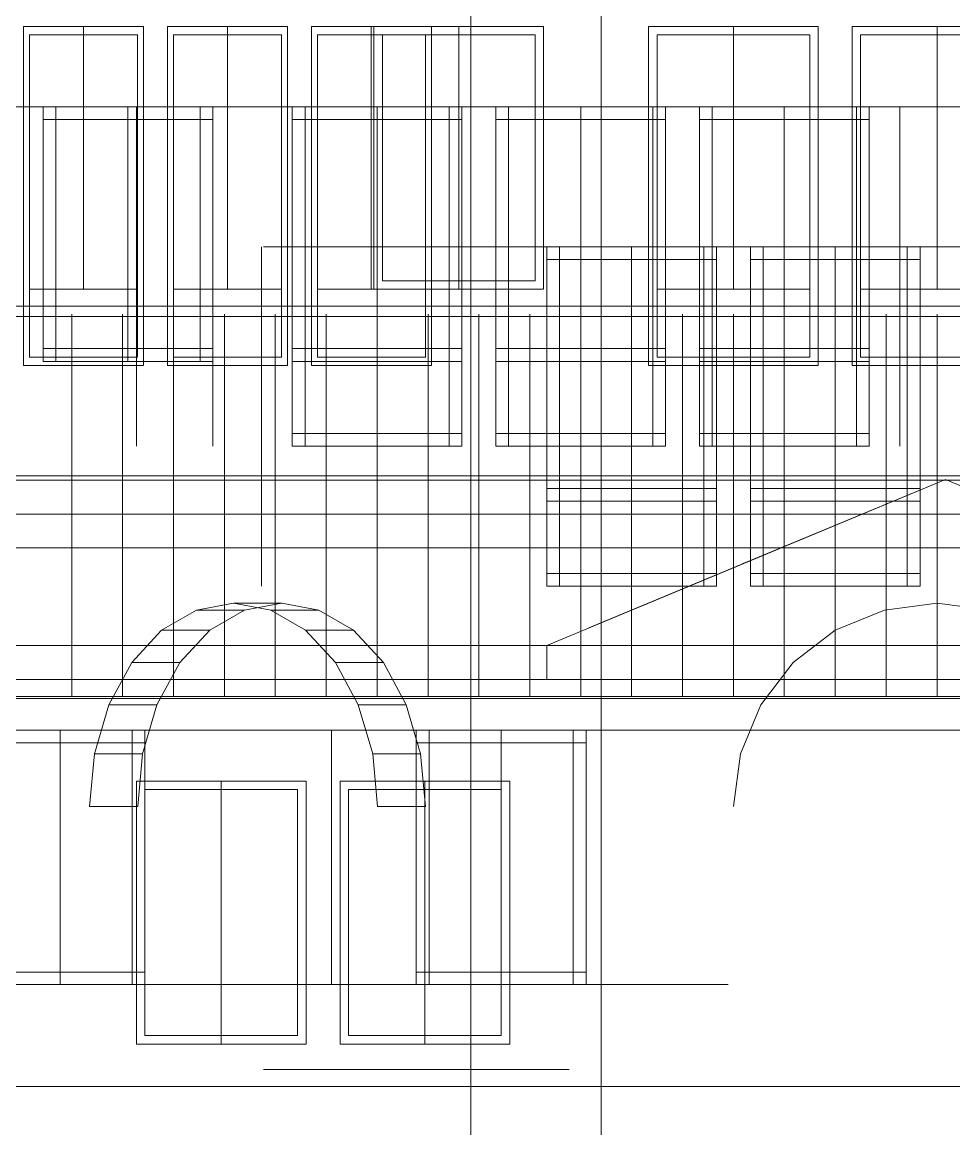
# Model space of a CAD drawing. Header units: millimetres. Extents: x -113526 to 211532, y -79714 to 28306.
# Drawn here: x 81786 to 82736, y -16062 to -14934 of the extents above; entities that cross this region are included whole.
import ezdxf

# ---------------------------------------------------------------- set-up
doc = ezdxf.new("R2010")
doc.units = ezdxf.units.MM
doc.layers.add('填充图样', color=38, linetype='Continuous')

msp = doc.modelspace()

# ---------------------------------------------------------------- linework, layer by layer
at = {"layer": '填充图样', "lineweight": 5, "extrusion": (2e-16, 1, -2e-16)}
for p, q in [((82243.4, -16304.6, -473.9), (82243.4, -14881.7, -473.9)), ((82376.3, -16304.6, -529), (82376.3, -14881.7, -529)), ((82032, -15020.1, 14371.8), (77984.1, -15020.1, 14371.8)), ((81694.7, -15020.1, 11312.1), (83742.5, -15020.1, 11312.1)), ((81902.3, -15366.1, 11312.1), (81902.3, -15020.1, 11312.1)), ((81980.1, -15366.1, 11312.1), (81980.1, -15020.1, 11312.1)), ((82680.7, -15366.1, 11312.1), (82680.7, -15020.1, 11312.1)), ((82032, -15162.8, 14371.8), (82032, -15162.8, 14821.6)), ((82032, -15162.8, 14821.6), (83405.1, -15162.8, 14821.6)), ((81694.7, -15223.4, 4127.7), (83742.5, -15223.4, 4127.7)), ((81694.7, -15223.4, 7175.5), (83742.5, -15223.4, 7175.5)), ((77984.1, -15400.7, 14371.8), (82032, -15400.7, 14371.8)), ((83742.5, -15400.7, 11312.1), (81694.7, -15400.7, 11312.1)), ((82032, -15435.3, 14371.8), (77984.1, -15435.3, 14371.8)), ((81694.7, -15435.3, 11312.1), (83742.5, -15435.3, 11312.1)), ((81694.7, -15469.9, 74.8), (82298.5, -15469.9, -529)), ((83742.5, -15469.9, 7175.5), (81694.7, -15469.9, 7175.5)), ((83138.7, -15469.9, -529), (82298.5, -15469.9, -529)), ((84235.5, -15604, 10819.1), (81201.7, -15604, 10819.1)), ((82032, -15655.9, 14371.8), (77984.1, -15655.9, 14371.8)), ((84910.1, -15655.9, 8343.2), (80527, -15655.9, 8343.2)), ((82505.6, -15655.9, 10974.8), (81357.4, -15655.9, 10974.8)), ((82032, -15655.9, 14821.6), (82032, -15655.9, 14371.8)), ((83405.1, -15655.9, 14821.6), (82032, -15655.9, 14821.6)), ((82032, -15915.3, 14371.8), (81253.6, -15915.3, 14371.8)), ((82505.6, -15915.3, 10974.8), (81357.4, -15915.3, 10974.8)), ((82032, -16001.8, 14821.6), (82032, -16001.8, 14371.8)), ((82032, -16001.8, 14821.6), (82343.4, -16001.8, 14821.6)), ((81968.7, -16019.1, 16202.4), (81430.7, -16019.1, 16133.7)), ((82472.4, -16019.1, 16408.5), (81968.7, -16019.1, 16202.4)), ((82712.8, -16019.1, 16809.1), (82472.4, -16019.1, 16408.5)), ((82758.6, -16019.1, 17919.6), (82701.3, -16019.1, 17496)), ((82701.3, -16019.1, 17496), (82735.7, -16019.1, 17152.6)), ((82735.7, -16019.1, 17152.6), (82712.8, -16019.1, 16809.1))]:
    msp.add_line(p, q, dxfattribs=at)
at = {"layer": '填充图样', "lineweight": 5, "extrusion": (-0.707107, -2e-16, -0.707107)}
for p, q in [((81787.1, -14938, -20.6), (81909.4, -14938, -143)), ((81787.1, -15283.9, -20.6), (81787.1, -14938, -20.6)), ((81848.3, -14938, -81.8), (81848.3, -15206.1, -81.8)), ((81909.4, -14938, -143), (81909.4, -15283.9, -143)), ((81933.9, -14938, -167.4), (82056.2, -14938, -289.8)), ((81933.9, -15283.9, -167.4), (81933.9, -14938, -167.4)), ((81995.1, -14938, -228.6), (81995.1, -15206.1, -228.6)), ((82056.2, -14938, -289.8), (82056.2, -15283.9, -289.8)), ((82080.7, -15283.9, -314.2), (82080.7, -14938, -314.2)), ((82080.7, -14938, -314.2), (82203, -14938, -436.5)), ((82141.8, -14938, -375.4), (82141.8, -15206.1, -375.4)), ((82203, -14938, -436.5), (82203, -15283.9, -436.5)), ((81793.2, -14946.6, -26.8), (81903.3, -14946.6, -136.9)), ((81793.2, -15275.3, -26.8), (81793.2, -14946.6, -26.8)), ((81903.3, -14946.6, -136.9), (81903.3, -15275.3, -136.9)), ((81940, -14946.6, -173.5), (82050.1, -14946.6, -283.6)), ((81940, -15275.3, -173.5), (81940, -14946.6, -173.5)), ((82050.1, -14946.6, -283.6), (82050.1, -15275.3, -283.6)), ((82086.8, -15275.3, -320.3), (82086.8, -14946.6, -320.3)), ((82086.8, -14946.6, -320.3), (82196.9, -14946.6, -430.4)), ((82196.9, -14946.6, -430.4), (82196.9, -15275.3, -430.4)), ((81903.3, -15206.1, -136.9), (81793.2, -15206.1, -26.8)), ((82050.1, -15206.1, -283.6), (81940, -15206.1, -173.5)), ((82196.9, -15206.1, -430.4), (82086.8, -15206.1, -320.3)), ((81903.3, -15275.3, -136.9), (81793.2, -15275.3, -26.8)), ((82050.1, -15275.3, -283.6), (81940, -15275.3, -173.5)), ((82196.9, -15275.3, -430.4), (82086.8, -15275.3, -320.3)), ((81909.4, -15283.9, -143), (81787.1, -15283.9, -20.6)), ((82056.2, -15283.9, -289.8), (81933.9, -15283.9, -167.4)), ((82203, -15283.9, -436.5), (82080.7, -15283.9, -314.2))]:
    msp.add_line(p, q, dxfattribs=at)
at = {"layer": '填充图样', "lineweight": 5}
for p, q in [((82144.5, -14938, 7177.7), (82317.5, -14938, 7177.7)), ((82144.5, -15206.1, 7177.7), (82144.5, -14938, 7177.7)), ((82231, -15206.1, 7177.7), (82231, -14938, 7177.7)), ((82317.5, -14938, 7177.7), (82317.5, -15206.1, 7177.7)), ((82153.1, -14946.6, 7177.7), (82308.8, -14946.6, 7177.7)), ((82153.1, -15197.4, 7177.7), (82153.1, -14946.6, 7177.7)), ((82308.8, -14946.6, 7177.7), (82308.8, -15197.4, 7177.7)), ((82061.2, -15366.1, 11312.1), (82061.2, -15020.1, 11312.1)), ((82061.2, -15020.1, 11312.1), (82234.2, -15020.1, 11312.1)), ((82074.2, -15366.1, 11312.1), (82074.2, -15020.1, 11312.1)), ((82147.7, -15279.6, 11312.1), (82147.7, -15020.1, 11312.1)), ((82221.2, -15020.1, 11312.1), (82221.2, -15366.1, 11312.1)), ((82234.2, -15020.1, 11312.1), (82234.2, -15366.1, 11312.1)), ((82268.8, -15020.1, 11312.1), (82441.8, -15020.1, 11312.1)), ((82268.8, -15366.1, 11312.1), (82268.8, -15020.1, 11312.1)), ((82281.8, -15366.1, 11312.1), (82281.8, -15020.1, 11312.1)), ((82355.3, -15279.6, 11312.1), (82355.3, -15020.1, 11312.1)), ((82428.8, -15020.1, 11312.1), (82428.8, -15366.1, 11312.1)), ((82441.8, -15020.1, 11312.1), (82441.8, -15366.1, 11312.1)), ((82476.4, -15366.1, 11312.1), (82476.4, -15020.1, 11312.1)), ((82476.4, -15020.1, 11312.1), (82649.4, -15020.1, 11312.1)), ((82489.4, -15366.1, 11312.1), (82489.4, -15020.1, 11312.1)), ((82562.9, -15279.6, 11312.1), (82562.9, -15020.1, 11312.1)), ((82636.4, -15020.1, 11312.1), (82636.4, -15366.1, 11312.1)), ((82649.4, -15020.1, 11312.1), (82649.4, -15366.1, 11312.1)), ((82061.2, -15033.1, 11312.1), (82234.2, -15033.1, 11312.1)), ((82268.8, -15033.1, 11312.1), (82441.8, -15033.1, 11312.1)), ((82476.4, -15033.1, 11312.1), (82649.4, -15033.1, 11312.1)), ((82308.8, -15197.4, 7177.7), (82153.1, -15197.4, 7177.7)), ((82317.5, -15206.1, 7177.7), (82144.5, -15206.1, 7177.7)), ((82234.2, -15266.6, 11312.1), (82061.2, -15266.6, 11312.1)), ((82441.8, -15266.6, 11312.1), (82268.8, -15266.6, 11312.1)), ((82649.4, -15266.6, 11312.1), (82476.4, -15266.6, 11312.1)), ((82234.2, -15279.6, 11312.1), (82061.2, -15279.6, 11312.1)), ((82441.8, -15279.6, 11312.1), (82268.8, -15279.6, 11312.1)), ((82649.4, -15279.6, 11312.1), (82476.4, -15279.6, 11312.1)), ((82234.2, -15353.1, 11312.1), (82061.2, -15353.1, 11312.1)), ((82441.8, -15353.1, 11312.1), (82268.8, -15353.1, 11312.1)), ((82649.4, -15353.1, 11312.1), (82476.4, -15353.1, 11312.1)), ((82234.2, -15366.1, 11312.1), (82061.2, -15366.1, 11312.1)), ((82441.8, -15366.1, 11312.1), (82268.8, -15366.1, 11312.1)), ((82649.4, -15366.1, 11312.1), (82476.4, -15366.1, 11312.1)), ((81910.9, -15655.9, 10972.6), (81738, -15655.9, 10972.6)), ((81824.4, -15915.3, 10972.6), (81824.4, -15655.9, 10972.6)), ((81898, -15915.3, 10972.6), (81898, -15655.9, 10972.6)), ((81910.9, -15915.3, 10972.6), (81910.9, -15655.9, 10972.6)), ((82360.7, -15655.9, 10972.6), (82187.7, -15655.9, 10972.6)), ((82187.7, -15655.9, 10972.6), (82187.7, -15915.3, 10972.6)), ((82200.7, -15655.9, 10972.6), (82200.7, -15915.3, 10972.6)), ((82274.2, -15915.3, 10972.6), (82274.2, -15655.9, 10972.6)), ((82347.7, -15915.3, 10972.6), (82347.7, -15655.9, 10972.6)), ((82360.7, -15915.3, 10972.6), (82360.7, -15655.9, 10972.6)), ((81910.9, -15668.8, 10972.6), (81738, -15668.8, 10972.6)), ((82360.7, -15668.8, 10972.6), (82187.7, -15668.8, 10972.6)), ((81902.3, -15707.8, 8189.6), (82075.3, -15707.8, 8189.6)), ((81902.3, -15975.9, 8189.6), (81902.3, -15707.8, 8189.6)), ((81988.8, -15975.9, 8189.6), (81988.8, -15707.8, 8189.6)), ((82075.3, -15707.8, 8189.6), (82075.3, -15975.9, 8189.6)), ((82109.9, -15707.8, 8189.6), (82282.9, -15707.8, 8189.6)), ((82109.9, -15975.9, 8189.6), (82109.9, -15707.8, 8189.6)), ((82196.4, -15975.9, 8189.6), (82196.4, -15707.8, 8189.6)), ((82282.9, -15707.8, 8189.6), (82282.9, -15975.9, 8189.6)), ((81910.9, -15716.4, 8189.6), (82066.6, -15716.4, 8189.6)), ((81910.9, -15967.2, 8189.6), (81910.9, -15716.4, 8189.6)), ((82066.6, -15716.4, 8189.6), (82066.6, -15967.2, 8189.6)), ((82118.5, -15716.4, 8189.6), (82274.2, -15716.4, 8189.6)), ((82118.5, -15967.2, 8189.6), (82118.5, -15716.4, 8189.6)), ((82274.2, -15716.4, 8189.6), (82274.2, -15967.2, 8189.6)), ((81738, -15902.4, 10972.6), (81910.9, -15902.4, 10972.6)), ((82187.7, -15902.4, 10972.6), (82360.7, -15902.4, 10972.6)), ((81738, -15915.3, 10972.6), (81910.9, -15915.3, 10972.6)), ((82187.7, -15915.3, 10972.6), (82360.7, -15915.3, 10972.6)), ((82066.6, -15967.2, 8189.6), (81910.9, -15967.2, 8189.6)), ((82274.2, -15967.2, 8189.6), (82118.5, -15967.2, 8189.6)), ((82075.3, -15975.9, 8189.6), (81902.3, -15975.9, 8189.6)), ((82282.9, -15975.9, 8189.6), (82109.9, -15975.9, 8189.6))]:
    msp.add_line(p, q, dxfattribs=at)
at = {"layer": '填充图样', "lineweight": 5, "extrusion": (0, -4e-16, -1)}
for p, q in [((82424.5, -15283.9, -531.1), (82424.5, -14938, -531.1)), ((82424.5, -14938, -531.1), (82597.5, -14938, -531.1)), ((82511, -14938, -531.1), (82511, -15206.1, -531.1)), ((82597.5, -14938, -531.1), (82597.5, -15283.9, -531.1)), ((82632.1, -14938, -531.1), (82805.1, -14938, -531.1)), ((82632.1, -15283.9, -531.1), (82632.1, -14938, -531.1)), ((82718.6, -14938, -531.1), (82718.6, -15206.1, -531.1)), ((82433.1, -15275.3, -531.1), (82433.1, -14946.6, -531.1)), ((82433.1, -14946.6, -531.1), (82588.8, -14946.6, -531.1)), ((82588.8, -14946.6, -531.1), (82588.8, -15275.3, -531.1)), ((82640.7, -14946.6, -531.1), (82796.4, -14946.6, -531.1)), ((82640.7, -15275.3, -531.1), (82640.7, -14946.6, -531.1)), ((82588.8, -15206.1, -531.1), (82433.1, -15206.1, -531.1)), ((82796.4, -15206.1, -531.1), (82640.7, -15206.1, -531.1)), ((82588.8, -15275.3, -531.1), (82433.1, -15275.3, -531.1)), ((82796.4, -15275.3, -531.1), (82640.7, -15275.3, -531.1)), ((82597.5, -15283.9, -531.1), (82424.5, -15283.9, -531.1)), ((82805.1, -15283.9, -531.1), (82632.1, -15283.9, -531.1))]:
    msp.add_line(p, q, dxfattribs=at)
at = {"layer": '填充图样', "lineweight": 5, "extrusion": (7e-16, -2e-16, -1)}
for p, q in [((81807.1, -15279.6, 14374), (81807.1, -15020.1, 14374)), ((81807.1, -15020.1, 14374), (81980.1, -15020.1, 14374)), ((81820.1, -15279.6, 14374), (81820.1, -15020.1, 14374)), ((81893.6, -15279.6, 14374), (81893.6, -15020.1, 14374)), ((81967.2, -15020.1, 14374), (81967.2, -15279.6, 14374)), ((81980.1, -15020.1, 14374), (81980.1, -15279.6, 14374)), ((81807.1, -15033.1, 14374), (81980.1, -15033.1, 14374)), ((81980.1, -15266.6, 14374), (81807.1, -15266.6, 14374)), ((81980.1, -15279.6, 14374), (81807.1, -15279.6, 14374))]:
    msp.add_line(p, q, dxfattribs=at)
at = {"layer": '填充图样', "lineweight": 5, "extrusion": (1, -2e-16, -5e-16)}
for p, q in [((82029.9, -15162.8, 14683.2), (82029.9, -15162.8, 14510.2)), ((82029.9, -15508.8, 14683.2), (82029.9, -15162.8, 14683.2)), ((82029.9, -15162.8, 14510.2), (82029.9, -15508.8, 14510.2)), ((82029.9, -15422.3, 14596.7), (82029.9, -15162.8, 14596.7)), ((82029.9, -15508.8, 14670.2), (82029.9, -15162.8, 14670.2)), ((82029.9, -15162.8, 14523.2), (82029.9, -15508.8, 14523.2)), ((82029.9, -15175.8, 14683.2), (82029.9, -15175.8, 14510.2)), ((82029.9, -15409.3, 14510.2), (82029.9, -15409.3, 14683.2)), ((82029.9, -15422.3, 14510.2), (82029.9, -15422.3, 14683.2)), ((82029.9, -15495.8, 14510.2), (82029.9, -15495.8, 14683.2)), ((82029.9, -15508.8, 14510.2), (82029.9, -15508.8, 14683.2))]:
    msp.add_line(p, q, dxfattribs=at)
at = {"layer": '填充图样', "lineweight": 5, "extrusion": (1.07e-14, -2e-16, -1)}
for p, q in [((82320.7, -15162.8, 14823.7), (82320.7, -15508.8, 14823.7)), ((82493.7, -15162.8, 14823.7), (82320.7, -15162.8, 14823.7)), ((82333.7, -15162.8, 14823.7), (82333.7, -15508.8, 14823.7)), ((82407.2, -15422.3, 14823.7), (82407.2, -15162.8, 14823.7)), ((82480.7, -15508.8, 14823.7), (82480.7, -15162.8, 14823.7)), ((82493.7, -15508.8, 14823.7), (82493.7, -15162.8, 14823.7)), ((82528.3, -15162.8, 14823.7), (82528.3, -15508.8, 14823.7)), ((82701.3, -15162.8, 14823.7), (82528.3, -15162.8, 14823.7)), ((82541.3, -15162.8, 14823.7), (82541.3, -15508.8, 14823.7)), ((82614.8, -15422.3, 14823.7), (82614.8, -15162.8, 14823.7)), ((82688.3, -15508.8, 14823.7), (82688.3, -15162.8, 14823.7)), ((82701.3, -15508.8, 14823.7), (82701.3, -15162.8, 14823.7)), ((82493.7, -15175.8, 14823.7), (82320.7, -15175.8, 14823.7)), ((82701.3, -15175.8, 14823.7), (82528.3, -15175.8, 14823.7)), ((82320.7, -15409.3, 14823.7), (82493.7, -15409.3, 14823.7)), ((82528.3, -15409.3, 14823.7), (82701.3, -15409.3, 14823.7)), ((82320.7, -15422.3, 14823.7), (82493.7, -15422.3, 14823.7)), ((82528.3, -15422.3, 14823.7), (82701.3, -15422.3, 14823.7)), ((82320.7, -15495.8, 14823.7), (82493.7, -15495.8, 14823.7)), ((82528.3, -15495.8, 14823.7), (82701.3, -15495.8, 14823.7)), ((82320.7, -15508.8, 14823.7), (82493.7, -15508.8, 14823.7)), ((82528.3, -15508.8, 14823.7), (82701.3, -15508.8, 14823.7))]:
    msp.add_line(p, q, dxfattribs=at)
at = {"layer": '填充图样', "lineweight": 5, "extrusion": (-2e-16, -0.946559, -0.322531)}
for p, q in [((83731.3, -15233.8, 7199.4), (81705.9, -15233.8, 7199.4)), ((81836.3, -15621.1, 8342.5), (81836.3, -15231.6, 7199.4)), ((81888.2, -15621.1, 8342.5), (81888.2, -15231.6, 7199.4)), ((81940.1, -15621.1, 8342.5), (81940.1, -15231.6, 7199.4)), ((81992, -15621.1, 8342.5), (81992, -15231.6, 7199.4)), ((82043.9, -15621.1, 8342.5), (82043.9, -15231.6, 7199.4)), ((82095.8, -15621.1, 8342.5), (82095.8, -15231.6, 7199.4)), ((82147.7, -15621.1, 8342.5), (82147.7, -15231.6, 7199.4)), ((82199.6, -15621.1, 8342.5), (82199.6, -15231.6, 7199.4)), ((82251.5, -15621.1, 8342.5), (82251.5, -15231.6, 7199.4)), ((82303.4, -15621.1, 8342.5), (82303.4, -15231.6, 7199.4)), ((82355.3, -15621.1, 8342.5), (82355.3, -15231.6, 7199.4)), ((82407.2, -15621.1, 8342.5), (82407.2, -15231.6, 7199.4)), ((82459.1, -15621.1, 8342.5), (82459.1, -15231.6, 7199.4)), ((82511, -15621.1, 8342.5), (82511, -15231.6, 7199.4)), ((82562.9, -15621.1, 8342.5), (82562.9, -15231.6, 7199.4)), ((82614.8, -15621.1, 8342.5), (82614.8, -15231.6, 7199.4)), ((82666.7, -15621.1, 8342.5), (82666.7, -15231.6, 7199.4)), ((82718.6, -15621.1, 8342.5), (82718.6, -15231.6, 7199.4)), ((80562.8, -15623.3, 8342.5), (84874.4, -15623.3, 8342.5))]:
    msp.add_line(p, q, dxfattribs=at)
at = {"layer": '填充图样', "lineweight": 5, "extrusion": (5e-16, 0.9436, -0.331088)}
for p, q in [((83706.8, -15396.4, 11312.1), (81730.4, -15396.4, 11312.1)), ((81836.3, -15569.4, 10819.1), (81836.3, -15396.4, 11312.1)), ((81888.2, -15569.4, 10819.1), (81888.2, -15396.4, 11312.1)), ((81940.1, -15569.4, 10819.1), (81940.1, -15396.4, 11312.1)), ((81992, -15569.4, 10819.1), (81992, -15396.4, 11312.1)), ((82043.9, -15569.4, 10819.1), (82043.9, -15396.4, 11312.1)), ((82095.8, -15569.4, 10819.1), (82095.8, -15396.4, 11312.1)), ((82147.7, -15569.4, 10819.1), (82147.7, -15396.4, 11312.1)), ((82199.6, -15569.4, 10819.1), (82199.6, -15396.4, 11312.1)), ((82251.5, -15569.4, 10819.1), (82251.5, -15396.4, 11312.1)), ((82303.4, -15569.4, 10819.1), (82303.4, -15396.4, 11312.1)), ((82355.3, -15569.4, 10819.1), (82355.3, -15396.4, 11312.1)), ((82407.2, -15569.4, 10819.1), (82407.2, -15396.4, 11312.1)), ((82459.1, -15569.4, 10819.1), (82459.1, -15396.4, 11312.1)), ((82511, -15569.4, 10819.1), (82511, -15396.4, 11312.1)), ((82562.9, -15569.4, 10819.1), (82562.9, -15396.4, 11312.1)), ((82614.8, -15569.4, 10819.1), (82614.8, -15396.4, 11312.1)), ((82666.7, -15569.4, 10819.1), (82666.7, -15396.4, 11312.1)), ((82718.6, -15569.4, 10819.1), (82718.6, -15396.4, 11312.1)), ((81237.4, -15569.4, 10819.1), (84199.8, -15569.4, 10819.1))]:
    msp.add_line(p, q, dxfattribs=at)
at = {"layer": '填充图样', "lineweight": 5, "extrusion": (-0.384615, 0.923077, -2e-16)}
for p, q in [((82320.7, -15569.4, 8378.5), (82703.3, -15410, 7995.9)), ((82320.7, -15569.4, 8802.7), (82703.3, -15410, 8802.7)), ((82320.7, -15569.4, 8750.8), (82703.3, -15410, 8750.8)), ((82320.7, -15569.4, 9581.1), (82703.3, -15410, 9581.1)), ((82320.7, -15569.4, 9633), (82703.3, -15410, 9633)), ((82320.7, -15569.4, 9684.9), (82703.3, -15410, 9684.9)), ((82320.7, -15569.4, 9529.2), (82703.3, -15410, 9529.2)), ((82320.7, -15569.4, 9477.3), (82703.3, -15410, 9477.3)), ((82320.7, -15569.4, 9425.4), (82703.3, -15410, 9425.4)), ((82320.7, -15569.4, 9373.5), (82703.3, -15410, 9373.5)), ((82320.7, -15569.4, 9321.6), (82703.3, -15410, 9321.6)), ((82320.7, -15569.4, 9269.7), (82703.3, -15410, 9269.7)), ((82320.7, -15569.4, 9217.8), (82703.3, -15410, 9217.8)), ((82320.7, -15569.4, 9165.9), (82703.3, -15410, 9165.9)), ((82320.7, -15569.4, 9114.1), (82703.3, -15410, 9114.1)), ((82320.7, -15569.4, 9062.2), (82703.3, -15410, 9062.2)), ((82320.7, -15569.4, 9010.3), (82703.3, -15410, 9010.3)), ((82320.7, -15569.4, 8958.4), (82703.3, -15410, 8958.4)), ((82320.7, -15569.4, 8906.5), (82703.3, -15410, 8906.5)), ((82320.7, -15569.4, 8854.6), (82703.3, -15410, 8854.6)), ((82320.7, -15569.4, 8698.9), (82703.3, -15410, 8698.9)), ((82320.7, -15569.4, 8647), (82703.3, -15410, 8647)), ((82320.7, -15569.4, 8595.1), (82703.3, -15410, 8595.1)), ((82320.7, -15569.4, 8543.2), (82703.3, -15410, 8543.2)), ((82320.7, -15569.4, 8491.3), (82703.3, -15410, 8491.3)), ((82320.7, -15569.4, 8439.4), (82703.3, -15410, 8439.4)), ((82320.7, -15569.4, 8387.5), (82703.3, -15410, 8387.5)), ((82320.7, -15569.4, 10152), (82703.3, -15410, 10152)), ((82320.7, -15569.4, 10203.9), (82703.3, -15410, 10203.9)), ((82320.7, -15569.4, 10255.8), (82703.3, -15410, 10255.8)), ((82320.7, -15569.4, 10307.7), (82703.3, -15410, 10307.7)), ((82320.7, -15569.4, 10359.6), (82703.3, -15410, 10359.6)), ((82320.7, -15569.4, 10411.5), (82703.3, -15410, 10411.5)), ((82320.7, -15569.4, 10463.4), (82703.3, -15410, 10463.4)), ((82320.7, -15569.4, 10515.3), (82703.3, -15410, 10515.3)), ((82320.7, -15569.4, 10567.2), (82703.3, -15410, 10567.2)), ((82320.7, -15569.4, 10619), (82703.3, -15410, 10619)), ((82320.7, -15569.4, 10670.9), (82703.3, -15410, 10670.9)), ((82320.7, -15569.4, 10722.8), (82703.3, -15410, 10722.8)), ((82320.7, -15569.4, 10774.7), (82703.3, -15410, 10774.7)), ((82320.7, -15569.4, 10100.1), (82703.3, -15410, 10100.1)), ((82703.3, -15410, 11166.3), (82320.7, -15569.4, 10783.8)), ((82320.7, -15569.4, 9736.8), (82703.3, -15410, 9736.8)), ((82320.7, -15569.4, 9788.7), (82703.3, -15410, 9788.7)), ((82320.7, -15569.4, 9840.6), (82703.3, -15410, 9840.6)), ((82320.7, -15569.4, 9892.5), (82703.3, -15410, 9892.5)), ((82320.7, -15569.4, 9944.4), (82703.3, -15410, 9944.4)), ((82320.7, -15569.4, 9996.3), (82703.3, -15410, 9996.3)), ((82320.7, -15569.4, 10048.2), (82703.3, -15410, 10048.2)), ((82363.6, -15551.5, 8335.6), (82703.3, -15410, 8335.6)), ((82363.6, -15551.5, 10826.6), (82703.3, -15410, 10826.6)), ((82415.5, -15529.9, 8283.7), (82703.3, -15410, 8283.7)), ((82415.5, -15529.9, 10878.5), (82703.3, -15410, 10878.5)), ((82467.4, -15508.2, 8231.8), (82703.3, -15410, 8231.8)), ((82467.4, -15508.2, 10930.4), (82703.3, -15410, 10930.4)), ((82519.3, -15486.6, 8179.9), (82703.3, -15410, 8179.9)), ((82519.3, -15486.6, 10982.3), (82703.3, -15410, 10982.3)), ((82571.2, -15465, 8128), (82703.3, -15410, 8128)), ((82571.2, -15465, 11034.2), (82703.3, -15410, 11034.2)), ((82623.1, -15443.4, 8076.1), (82703.3, -15410, 8076.1)), ((82623.1, -15443.4, 11086.1), (82703.3, -15410, 11086.1)), ((82675, -15421.8, 8024.2), (82703.3, -15410, 8024.2)), ((82675, -15421.8, 11138), (82703.3, -15410, 11138)), ((82703.3, -15410, 7995.9), (82703.3, -15410, 11166.3)), ((82320.7, -15569.4, 10783.8), (82320.7, -15569.4, 8378.5))]:
    msp.add_line(p, q, dxfattribs=at)
at = {"layer": '填充图样', "lineweight": 5, "extrusion": (2e-16, -4e-16, -1)}
msp.add_line((82511, -15469.9, -459.8), (82926.2, -15469.9, -459.8), dxfattribs=at)
at = {"layer": '填充图样', "lineweight": 5, "extrusion": (-1, 2e-16, -1e-16)}
for p, q in [((82101.2, -15655.9, 14683.2), (82101.2, -15655.9, 14510.2)), ((82101.2, -15915.3, 14510.2), (82101.2, -15655.9, 14510.2)), ((82101.2, -15915.3, 14683.2), (82101.2, -15655.9, 14683.2)), ((82101.2, -15915.3, 14683.2), (82101.2, -15915.3, 14510.2))]:
    msp.add_line(p, q, dxfattribs=at)
at = {"layer": '填充图样', "lineweight": 5}
for points in [[(81694.7, -15223.4, 7175.5), (80527, -15621.3, 8343.2), (84910.1, -15621.3, 8343.2), (83742.5, -15223.4, 7175.5)], [(83742.5, -15396.4, 11312.1), (84235.5, -15569.4, 10819.1), (81201.7, -15569.4, 10819.1), (81694.7, -15396.4, 11312.1)], [(82320.7, -15569.4, 10819.1), (82727.2, -15400, 11225.6), (82727.2, -15400, 7936.7), (82320.7, -15569.4, 8343.2)], [(83133.7, -15569.4, 10819.1), (82727.2, -15400, 11225.6), (82727.2, -15400, 7936.7), (83133.7, -15569.4, 8343.2)], [(82012.4, -15533.2, -145), (82050.4, -15526.1, -183), (82001.4, -15526.1, -231.9), (81963.4, -15533.2, -193.9)], [(82050.4, -15526.1, -183), (82088.3, -15533.2, -221), (82039.4, -15533.2, -269.9), (82001.4, -15526.1, -231.9)], [(82718.6, -15526.1, -459.8), (82664.9, -15533.2, -459.8), (82664.9, -15533.2, -529), (82718.6, -15526.1, -529)], [(82772.3, -15533.2, -459.8), (82718.6, -15526.1, -459.8), (82718.6, -15526.1, -529), (82772.3, -15533.2, -529)], [(81977, -15553.9, -109.6), (82012.4, -15533.2, -145), (81963.4, -15533.2, -193.9), (81928, -15553.9, -158.5)], [(82088.3, -15533.2, -221), (82123.7, -15553.9, -256.4), (82074.8, -15553.9, -305.3), (82039.4, -15533.2, -269.9)], [(82664.9, -15533.2, -459.8), (82614.8, -15553.9, -459.8), (82614.8, -15553.9, -529), (82664.9, -15533.2, -529)], [(81946.6, -15586.9, -79.2), (81977, -15553.9, -109.6), (81928, -15553.9, -158.5), (81897.6, -15586.9, -128.1)], [(82123.7, -15553.9, -256.4), (82154.1, -15586.9, -286.8), (82105.2, -15586.9, -335.7), (82074.8, -15553.9, -305.3)], [(82614.8, -15553.9, -459.8), (82571.8, -15586.9, -459.8), (82571.8, -15586.9, -529), (82614.8, -15553.9, -529)], [(82320.7, -15604, 10819.1), (82320.7, -15569.4, 10819.1), (82320.7, -15569.4, 8343.2), (82320.7, -15604, 8343.2)], [(81923.2, -15629.9, -55.8), (81946.6, -15586.9, -79.2), (81897.6, -15586.9, -128.1), (81874.3, -15629.9, -104.8)], [(82154.1, -15586.9, -286.8), (82177.5, -15629.9, -310.1), (82128.5, -15629.9, -359), (82105.2, -15586.9, -335.7)], [(82571.8, -15586.9, -459.8), (82538.8, -15629.9, -459.8), (82538.8, -15629.9, -529), (82571.8, -15586.9, -529)], [(81908.6, -15680, -41.2), (81923.2, -15629.9, -55.8), (81874.3, -15629.9, -104.8), (81859.6, -15680, -90.1)], [(82177.5, -15629.9, -310.1), (82192.1, -15680, -324.8), (82143.2, -15680, -373.7), (82128.5, -15629.9, -359)], [(82538.8, -15629.9, -459.8), (82518.1, -15680, -459.8), (82518.1, -15680, -529), (82538.8, -15629.9, -529)], [(81903.6, -15733.7, -36.2), (81908.6, -15680, -41.2), (81859.6, -15680, -90.1), (81854.6, -15733.7, -85.1)], [(82192.1, -15680, -324.8), (82197.1, -15733.7, -329.8), (82148.2, -15733.7, -378.7), (82143.2, -15680, -373.7)], [(82518.1, -15680, -459.8), (82511, -15733.7, -459.8), (82511, -15733.7, -529), (82518.1, -15680, -529)]]:
    msp.add_3dface(points, dxfattribs=at)

doc.saveas('drawing.dxf')
